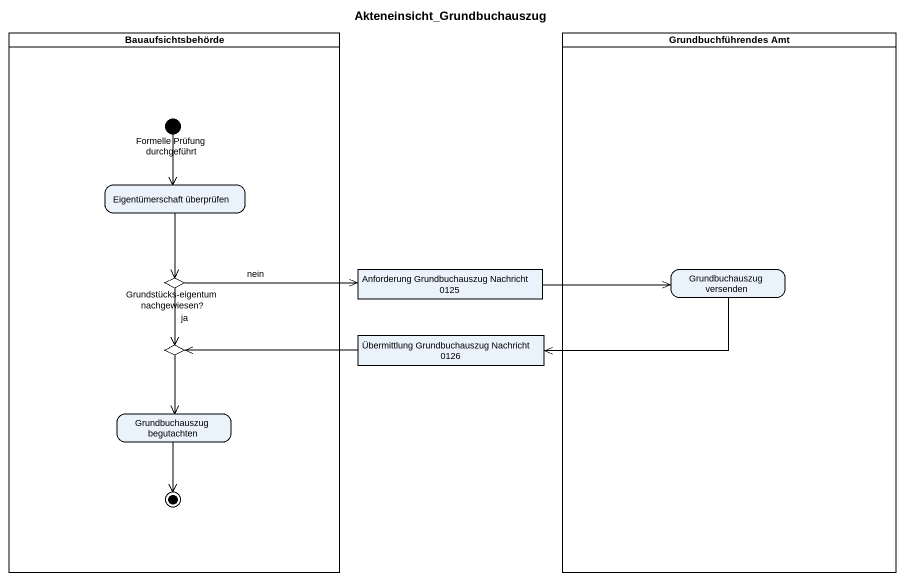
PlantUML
@startuml
title Akteneinsicht_Grundbuchauszug
hide empty description
state Bauaufsichtsbehörde <<partition>> {
  state "Formelle Prüfung durchgeführt" as Formelle_Prüfung <<start>>
  state "Eigentümerschaft überprüfen" as Eigentümerschaft_überprüfen
  state "Grundstücks-eigentum nachgewiesen?" as Grundstücks_eigentum <<choice>>
  state choice1 <<choice>>
  state "Grundbuchauszug begutachten" as Grundbuchauszug_begutachten
  Grundbuchauszug_begutachten --> [*]
}
state "Grundbuchführendes Amt" as Grundbuchführendes_Amt <<partition>> {
  state "Grundbuchauszug versenden" as Grundbuchauszug_versenden
}
state "Anforderung Grundbuchauszug Nachricht 0125" as Anforderung_Grundbuchauszug <<object>>
state "Übermittlung Grundbuchauszug Nachricht 0126" as Übermittlung <<object>>
Formelle_Prüfung --> Eigentümerschaft_überprüfen
Eigentümerschaft_überprüfen --> Grundstücks_eigentum
Grundstücks_eigentum -right-> Anforderung_Grundbuchauszug : nein
Grundstücks_eigentum --> choice1 : ja
Anforderung_Grundbuchauszug -right-> Grundbuchauszug_versenden
Grundbuchauszug_versenden -left-> Übermittlung
choice1 --> Grundbuchauszug_begutachten
Übermittlung -left-> choice1
@enduml
